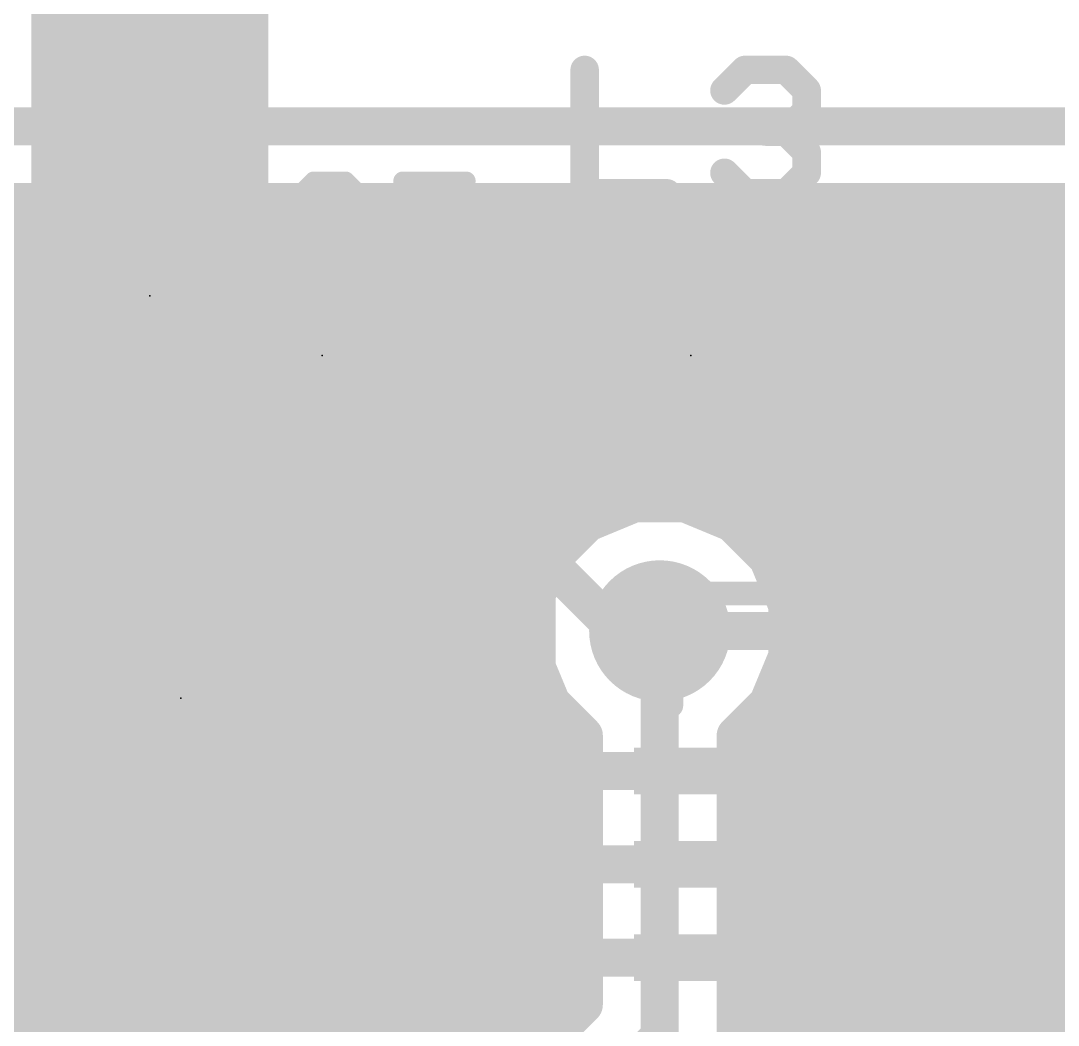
# Model space of a CAD drawing. Extents: x 2.9 to 30.2, y 6.6 to 27.7.
# Drawn here: x 6.74 to 12.29, y 14.62 to 20 of the extents above; entities that cross this region are included whole.
import ezdxf

# ---------------------------------------------------------------- set-up
doc = ezdxf.new("R2010")
doc.units = 0
for name, color, linetype in [('1', 22, 'CONTINUOUS'), ('16', 175, 'CONTINUOUS'), ('18', 82, 'CONTINUOUS'), ('21', 2, 'CONTINUOUS'), ('23', 7, 'CONTINUOUS'), ('25', 253, 'CONTINUOUS')]:
    doc.layers.add(name, color=color, linetype=linetype)

# ---------------------------------------------------------------- blocks, each defined once
blk = doc.blocks.new('RECT')
blk.add_solid([(-0.5, -0.5), (0.5, -0.5), (-0.5, 0.5), (0.5, 0.5)])
blk = doc.blocks.new('RECT560000X560000R10')
at = {"const_width": 0.175}
blk.add_lwpolyline([(1.6625, -1.575), (1.6625, 1.575, 0.4142), (1.575, 1.6625), (-1.575, 1.6625, 0.4142), (-1.6625, 1.575), (-1.6625, -1.575, 0.4142), (-1.575, -1.6625), (1.575, -1.6625, 0.4142)], format="xyb", close=True, dxfattribs=at)
blk.add_solid([(-1.6004, -1.6004), (1.6004, -1.6004), (-1.6004, 1.6004), (1.6004, 1.6004)])
blk = doc.blocks.new('ROUNDV')
at = {"const_width": 0.5}
blk.add_lwpolyline([(0, -0.25, 1), (0, 0.25, 1), (0, -0.25)], format="xyb", dxfattribs=at)

msp = doc.modelspace()

# ---------------------------------------------------------------- linework, layer by layer
at = {"layer": '1'}
for points, const_width in [([(7.4297, 25.1112), (7.4297, 18.5224)], 1.27), ([(7.061, 18.8911), (7.061, 19.402)], 0.2032), ([(7.4297, 18.5224), (7.061, 18.8911)], 0.2032), ([(7.4297, 18.5224), (7.061, 18.1537)], 0.2032), ([(7.061, 18.202), (7.845, 18.202)], 0.2032), ([(7.061, 18.202), (7.061, 18.1537)], 0.2032), ([(8.861, 18.202), (9.818, 18.202)], 0.2032), ([(11.945, 18.202), (10.834, 18.202)], 0.2032), ([(12.0109, 18.1361), (11.945, 18.202)], 0.2032), ([(11.945, 17.9), (11.945, 18.202)], 0.2032), ([(12.192, 17.653), (11.945, 17.9)], 0.2032), ([(12.192, 16.7478), (12.192, 17.653)], 0.2032), ([(7.7072, 17.1441), (7.8858, 17.3226)], 0.2032), ([(9.3383, 17.3226), (7.8858, 17.3226)], 0.2032), ([(9.933, 16.7278), (9.3383, 17.3226)], 0.2032), ([(7.7072, 15.5916), (7.7072, 17.1441)], 0.2032), ([(12.172, 16.7278), (12.192, 16.7478)], 0.2032), ([(10.16, 16.7278), (9.933, 16.7278)], 0.2032), ([(11.172, 16.7278), (10.16, 16.7278)], 0.2032), ([(11.672, 16.7278), (11.672, 14.2986)], 0.2032), ([(9.002, 15.9778), (8.612, 16.3678)], 0.2032), ([(10.422, 15.9778), (9.002, 15.9778)], 0.2032), ([(7.8858, 15.413), (7.7072, 15.5916)], 0.2032), ([(9.4031, 15.4778), (9.3383, 15.413)], 0.2032), ([(10.422, 15.4778), (9.4031, 15.4778)], 0.2032), ([(9.3383, 15.413), (7.8858, 15.413)], 0.2032), ([(10.422, 14.9778), (5.0058, 14.9778)], 0.2032)]:
    msp.add_lwpolyline(points, dxfattribs=dict(at, const_width=const_width))
for points, const_width in [([(7.1118, 19.402, 1), (7.0102, 19.402)], 0.1016), ([(7.0969, 18.927, 1), (7.0251, 18.8552)], 0.1016), ([(7.0102, 18.8911, 1), (7.1118, 18.8911)], 0.1016), ([(7.1122, 18.5224, 1), (7.7472, 18.5224)], 0.635), ([(7.4656, 18.4865, 1), (7.3938, 18.5583)], 0.1016), ([(7.3938, 18.4865, 1), (7.4656, 18.5583)], 0.1016), ([(7.061, 18.2528, 1), (7.061, 18.1512)], 0.1016), ([(7.1118, 18.202, 1), (7.0102, 18.202)], 0.1016), ([(7.845, 18.1512, 1), (7.845, 18.2528)], 0.1016), ([(8.861, 18.2528, 1), (8.861, 18.1512)], 0.1016), ([(9.818, 18.1512, 1), (9.818, 18.2528)], 0.1016), ([(10.834, 18.2528, 1), (10.834, 18.1512)], 0.1016), ([(11.9809, 18.2379, 1), (11.9091, 18.1661)], 0.1016), ([(11.9958, 18.202, 1), (11.8942, 18.202)], 0.1016), ([(11.945, 18.1512, 1), (11.945, 18.2528)], 0.1016), ([(7.0251, 18.1896, 1), (7.0969, 18.1178)], 0.1016), ([(11.975, 18.1002, 1), (12.0468, 18.172)], 0.1016), ([(7.0102, 18.1537, 1), (7.1118, 18.1537)], 0.1016), ([(11.9809, 17.9359, 1), (11.9091, 17.8641)], 0.1016), ([(11.8942, 17.9, 1), (11.9958, 17.9)], 0.1016), ([(12.2428, 17.653, 1), (12.1412, 17.653)], 0.1016), ([(12.1561, 17.6171, 1), (12.2279, 17.6889)], 0.1016), ([(7.8858, 17.3734, 1), (7.8858, 17.2718)], 0.1016), ([(7.9217, 17.2867, 1), (7.8498, 17.3585)], 0.1016), ([(9.3742, 17.3585, 1), (9.3023, 17.2867)], 0.1016), ([(9.3383, 17.2718, 1), (9.3383, 17.3734)], 0.1016), ([(7.758, 17.1441, 1), (7.6564, 17.1441)], 0.1016), ([(7.6713, 17.18, 1), (7.7431, 17.1081)], 0.1016), ([(12.2279, 16.7119, 1), (12.1561, 16.7837)], 0.1016), ([(9.933, 16.7786, 1), (9.933, 16.677)], 0.1016), ([(9.8971, 16.6919, 1), (9.969, 16.7637)], 0.1016), ([(10.16, 16.7786, 1), (10.16, 16.677)], 0.1016), ([(10.16, 16.677, 1), (10.16, 16.7786)], 0.1016), ([(11.172, 16.677, 1), (11.172, 16.7786)], 0.1016), ([(11.7228, 16.7278, 1), (11.6212, 16.7278)], 0.1016), ([(12.1361, 16.7637, 1), (12.2079, 16.6919)], 0.1016), ([(12.1412, 16.7478, 1), (12.2428, 16.7478)], 0.1016), ([(8.6479, 16.4037, 1), (8.5761, 16.3319)], 0.1016), ([(9.002, 16.0286, 1), (9.002, 15.927)], 0.1016), ([(8.9661, 15.9419, 1), (9.0379, 16.0137)], 0.1016), ([(10.422, 15.927, 1), (10.422, 16.0286)], 0.1016), ([(7.7431, 15.6275, 1), (7.6713, 15.5556)], 0.1016), ([(7.6564, 15.5916, 1), (7.758, 15.5916)], 0.1016), ([(9.4031, 15.5286, 1), (9.4031, 15.427)], 0.1016), ([(9.439, 15.4419, 1), (9.3671, 15.5137)], 0.1016), ([(10.422, 15.427, 1), (10.422, 15.5286)], 0.1016), ([(7.8858, 15.4638, 1), (7.8858, 15.3622)], 0.1016), ([(9.3383, 15.3622, 1), (9.3383, 15.4638)], 0.1016), ([(7.8498, 15.3771, 1), (7.9217, 15.4489)], 0.1016), ([(9.3023, 15.4489, 1), (9.3742, 15.3771)], 0.1016), ([(10.422, 14.927, 1), (10.422, 15.0286)], 0.1016)]:
    msp.add_lwpolyline(points, format="xyb", dxfattribs=dict(at, const_width=const_width))
at = {"layer": '16', "const_width": 0.2032}
for points in [[(6.223, 19.431), (15.1103, 19.431)], [(6.3913, 19.0246), (14.6565, 19.0246)], [(6.2643, 18.8976), (14.505, 18.8976)], [(6.2338, 18.6944), (14.3108, 18.6944)], [(6.2338, 18.4912), (14.1551, 18.4912)], [(6.2338, 18.288), (14.0294, 18.288)], [(6.2338, 18.0848), (13.9316, 18.0848)], [(6.2338, 17.8816), (13.8572, 17.8816)], [(6.2338, 17.6784), (13.8017, 17.6784)], [(6.2338, 17.4752), (13.7635, 17.4752)], [(10.0241, 17.4108), (9.7731, 17.3068)], [(10.2959, 17.4108), (10.0241, 17.4108)], [(10.5469, 17.3068), (10.2959, 17.4108)], [(9.7731, 17.3068), (9.581, 17.1147)], [(10.739, 17.1147), (10.5469, 17.3068)], [(6.2338, 17.272), (9.7383, 17.272)], [(10.5817, 17.272), (13.7414, 17.272)], [(6.2338, 17.0688), (9.562, 17.0688)], [(9.581, 17.1147), (9.477, 16.8637)], [(10.843, 16.8637), (10.739, 17.1147)], [(10.758, 17.0688), (16.0274, 17.0688)], [(6.2338, 16.8656), (9.4778, 16.8656)], [(9.477, 16.8637), (9.477, 16.5919)], [(10.8422, 16.8656), (13.7578, 16.8656)], [(10.843, 16.5919), (10.843, 16.8637)], [(10.16, 16.7278), (10.16, 14.5568)], [(6.2338, 16.6624), (9.477, 16.6624)], [(10.843, 16.6624), (13.7901, 16.6624)], [(9.477, 16.5919), (9.581, 16.3409)], [(10.739, 16.3409), (10.843, 16.5919)], [(6.2338, 16.4592), (9.532, 16.4592)], [(10.788, 16.4592), (13.8394, 16.4592)], [(9.581, 16.3409), (9.7536, 16.1683)], [(10.5664, 16.1683), (10.739, 16.3409)], [(6.2338, 16.256), (9.6659, 16.256)], [(10.6541, 16.256), (13.9105, 16.256)], [(9.7536, 16.1683), (9.7536, 14.7251)], [(10.5664, 14.3885), (10.5664, 16.1683)], [(6.2338, 16.0528), (9.7536, 16.0528)], [(10.5664, 16.0528), (14.0049, 16.0528)], [(6.2338, 15.8496), (9.7536, 15.8496)], [(10.5664, 15.8496), (14.1231, 15.8496)], [(6.2338, 15.6464), (9.7536, 15.6464)], [(10.5664, 15.6464), (14.2702, 15.6464)], [(6.2338, 15.4432), (9.7536, 15.4432)], [(10.5664, 15.4432), (14.4542, 15.4432)], [(6.2338, 15.24), (9.7536, 15.24)], [(10.5664, 15.24), (14.6884, 15.24)], [(6.2338, 15.0368), (9.7536, 15.0368)], [(10.5664, 15.0368), (15.0039, 15.0368)], [(6.2338, 14.8336), (9.7536, 14.8336)], [(10.5664, 14.8336), (15.5261, 14.8336)], [(9.7536, 14.7251), (9.5063, 14.4778)], [(6.2338, 14.6304), (9.6589, 14.6304)], [(10.5664, 14.6304), (16.7538, 14.6304)], [(10.16, 14.5568), (9.398, 13.7948)]]:
    msp.add_lwpolyline(points, dxfattribs=at)
at = {"layer": '16', "const_width": 0.1016}
for points in [[(10.0241, 17.4616, 1), (10.0241, 17.36)], [(10.0436, 17.3639, 1), (10.0047, 17.4577)], [(10.3153, 17.4577, 1), (10.2764, 17.3639)], [(10.2959, 17.36, 1), (10.2959, 17.4616)], [(9.7537, 17.3537, 1), (9.7925, 17.2599)], [(9.809, 17.2709, 1), (9.7372, 17.3427)], [(10.5828, 17.3427, 1), (10.511, 17.2709)], [(10.5274, 17.2599, 1), (10.5663, 17.3537)], [(9.7383, 17.2212, 1), (9.7383, 17.3228)], [(10.5817, 17.3228, 1), (10.5817, 17.2212)], [(9.5451, 17.1506, 1), (9.6169, 17.0788)], [(9.6279, 17.0952, 1), (9.534, 17.1341)], [(9.562, 17.018, 1), (9.562, 17.1196)], [(10.7859, 17.1341, 1), (10.6921, 17.0952)], [(10.7031, 17.0788, 1), (10.7749, 17.1506)], [(10.758, 17.1196, 1), (10.758, 17.018)], [(9.5278, 16.8637, 1), (9.4262, 16.8637)], [(9.4778, 16.8148, 1), (9.4778, 16.9164)], [(10.8422, 16.9164, 1), (10.8422, 16.8148)], [(10.8938, 16.8637, 1), (10.7922, 16.8637)], [(9.4301, 16.8831, 1), (9.5239, 16.8442)], [(10.7961, 16.8442, 1), (10.8899, 16.8831)], [(10.2108, 16.7278, 1), (10.1092, 16.7278)], [(9.477, 16.6116, 1), (9.477, 16.7132)], [(10.843, 16.7132, 1), (10.843, 16.6116)], [(9.5239, 16.6114, 1), (9.4301, 16.5725)], [(10.8899, 16.5725, 1), (10.7961, 16.6114)], [(9.4262, 16.5919, 1), (9.5278, 16.5919)], [(10.7922, 16.5919, 1), (10.8938, 16.5919)], [(9.532, 16.4084, 1), (9.532, 16.51)], [(10.788, 16.51, 1), (10.788, 16.4084)], [(9.6169, 16.3768, 1), (9.5451, 16.305)], [(9.534, 16.3215, 1), (9.6279, 16.3603)], [(10.6921, 16.3603, 1), (10.7859, 16.3215)], [(10.7749, 16.305, 1), (10.7031, 16.3768)], [(9.6659, 16.2052, 1), (9.6659, 16.3068)], [(10.6541, 16.3068, 1), (10.6541, 16.2052)], [(9.8044, 16.1683, 1), (9.7028, 16.1683)], [(9.7177, 16.1324, 1), (9.7895, 16.2042)], [(10.6172, 16.1683, 1), (10.5156, 16.1683)], [(10.5305, 16.2042, 1), (10.6023, 16.1324)], [(9.7536, 16.002, 1), (9.7536, 16.1036)], [(10.5664, 16.1036, 1), (10.5664, 16.002)], [(9.7536, 15.7988, 1), (9.7536, 15.9004)], [(10.5664, 15.9004, 1), (10.5664, 15.7988)], [(9.7536, 15.5956, 1), (9.7536, 15.6972)], [(10.5664, 15.6972, 1), (10.5664, 15.5956)], [(9.7536, 15.3924, 1), (9.7536, 15.494)], [(10.5664, 15.494, 1), (10.5664, 15.3924)], [(9.7536, 15.1892, 1), (9.7536, 15.2908)], [(10.5664, 15.2908, 1), (10.5664, 15.1892)], [(9.7536, 14.986, 1), (9.7536, 15.0876)], [(10.5664, 15.0876, 1), (10.5664, 14.986)], [(9.7536, 14.7828, 1), (9.7536, 14.8844)], [(10.5664, 14.8844, 1), (10.5664, 14.7828)], [(9.7895, 14.6892, 1), (9.7177, 14.7611)], [(9.6589, 14.5796, 1), (9.6589, 14.6812)], [(9.7028, 14.7251, 1), (9.8044, 14.7251)], [(10.5664, 14.6812, 1), (10.5664, 14.5796)], [(10.1959, 14.5209, 1), (10.1241, 14.5927)]]:
    msp.add_lwpolyline(points, format="xyb", dxfattribs=at)
at = {"layer": '21'}
for points, const_width in [([(9.2687, 18.7576), (11.3833, 18.7577)], 0.2032), ([(9.2687, 17.6463), (9.2687, 18.7576)], 0.2032), ([(11.3833, 18.7577), (11.3833, 17.6463)], 0.2032), ([(11.3957, 18.7576), (13.5103, 18.7577)], 0.2032), ([(11.3957, 17.6463), (11.3957, 18.7576)], 0.2032), ([(8.353, 18.329), (8.353, 18.075)], 0.2032), ([(11.3833, 17.6463), (9.2687, 17.6463)], 0.2032), ([(13.5103, 17.6463), (11.3957, 17.6463)], 0.2032), ([(5.691, 17.2568), (9.501, 17.2568)], 0.2032), ([(9.501, 17.2568), (9.501, 15.4788)], 0.2032), ([(10.222, 16.3278), (10.222, 16.9278)], 0.127), ([(10.222, 16.9278), (10.822, 16.9278)], 0.127), ([(9.501, 15.4788), (5.691, 15.4788)], 0.2032)]:
    msp.add_lwpolyline(points, dxfattribs=dict(at, const_width=const_width))
for points, const_width in [([(9.3195, 18.7576, 1), (9.2179, 18.7576)], 0.1016), ([(9.2687, 18.8084, 1), (9.2687, 18.7068)], 0.1016), ([(11.4341, 18.7577, 1), (11.3325, 18.7577)], 0.1016), ([(11.4465, 18.7576, 1), (11.3449, 18.7576)], 0.1016), ([(11.3957, 18.8084, 1), (11.3957, 18.7068)], 0.1016), ([(11.3833, 18.7069, 1), (11.3833, 18.8085)], 0.1016), ([(8.4038, 18.329, 1), (8.3022, 18.329)], 0.1016), ([(8.3022, 18.075, 1), (8.4038, 18.075)], 0.1016), ([(9.2687, 17.6971, 1), (9.2687, 17.5955)], 0.1016), ([(11.3957, 17.6971, 1), (11.3957, 17.5955)], 0.1016), ([(11.3833, 17.5955, 1), (11.3833, 17.6971)], 0.1016), ([(9.2179, 17.6463, 1), (9.3195, 17.6463)], 0.1016), ([(11.3325, 17.6463, 1), (11.4341, 17.6463)], 0.1016), ([(11.3449, 17.6463, 1), (11.4465, 17.6463)], 0.1016), ([(9.5518, 17.2568, 1), (9.4502, 17.2568)], 0.1016), ([(9.501, 17.206, 1), (9.501, 17.3076)], 0.1016), ([(10.2538, 16.9278, 1), (10.1903, 16.9278)], 0.0635), ([(10.222, 16.9596, 1), (10.222, 16.8961)], 0.0635), ([(10.822, 16.8961, 1), (10.822, 16.9596)], 0.0635), ([(10.1903, 16.3278, 1), (10.2538, 16.3278)], 0.0635), ([(9.501, 15.428, 1), (9.501, 15.5296)], 0.1016), ([(9.4502, 15.4788, 1), (9.5518, 15.4788)], 0.1016)]:
    msp.add_lwpolyline(points, format="xyb", dxfattribs=dict(at, const_width=const_width))
at = {"layer": '23'}
for p in [(7.4297, 18.5224), (8.353, 18.202), (10.326, 18.202), (7.596, 16.3678)]:
    msp.add_point(p, dxfattribs=at)
at = {"layer": '25'}
for points, const_width in [([(9.7579, 19.7325), (9.7579, 19.0715)], 0.1524), ([(10.5063, 19.6223), (10.6164, 19.7325)], 0.1524), ([(10.6164, 19.7325), (10.8368, 19.7325)], 0.1524), ([(10.8368, 19.7325), (10.9469, 19.6223)], 0.1524), ([(10.9469, 19.6223), (10.9469, 19.5121)], 0.1524), ([(10.9469, 19.5121), (10.8368, 19.402)], 0.1524), ([(10.8368, 19.402), (10.7266, 19.402)], 0.1524), ([(10.8368, 19.402), (10.9469, 19.2918)], 0.1524), ([(10.9469, 19.2918), (10.9469, 19.1817)], 0.1524), ([(10.6164, 19.0715), (10.5063, 19.1817)], 0.1524), ([(10.9469, 19.1817), (10.8368, 19.0715)], 0.1524), ([(8.3075, 19.1375), (8.2228, 19.0528)], 0.1016), ([(8.477, 19.1375), (8.3075, 19.1375)], 0.1016), ([(8.5618, 19.0528), (8.477, 19.1375)], 0.1016), ([(9.1231, 19.1375), (8.7841, 19.1375)], 0.1016), ([(8.7841, 19.1375), (8.7841, 18.8833)], 0.1016), ([(9.7579, 19.0715), (10.1985, 19.0715)], 0.1524), ([(10.8368, 19.0715), (10.6164, 19.0715)], 0.1524), ([(8.2228, 19.0528), (8.2228, 18.7138)], 0.1016), ([(8.7841, 18.8833), (8.9536, 18.9681)], 0.1016), ([(8.9536, 18.9681), (9.0383, 18.9681)], 0.1016), ([(9.0383, 18.9681), (9.1231, 18.8833)], 0.1016), ([(9.1231, 18.8833), (9.1231, 18.7138)], 0.1016), ([(8.2228, 18.7138), (8.3075, 18.6291)], 0.1016), ([(8.477, 18.6291), (8.5618, 18.7138)], 0.1016), ([(8.8688, 18.6291), (8.7841, 18.7138)], 0.1016), ([(9.1231, 18.7138), (9.0383, 18.6291)], 0.1016), ([(8.3075, 18.6291), (8.477, 18.6291)], 0.1016), ([(9.0383, 18.6291), (8.8688, 18.6291)], 0.1016), ([(8.299, 14.6942), (8.299, 15.2789)], 0.127), ([(8.299, 15.2789), (8.5913, 15.2789)], 0.127), ([(8.5913, 15.2789), (8.6888, 15.1814)], 0.127), ([(8.9539, 15.084), (9.1488, 15.2789)], 0.127), ([(9.1488, 15.2789), (9.1488, 14.6942)], 0.127), ([(8.6888, 15.1814), (8.6888, 14.9865)], 0.127), ([(8.6888, 14.9865), (8.5913, 14.8891)], 0.127), ([(8.5913, 14.8891), (8.299, 14.8891)], 0.127), ([(8.4939, 14.8891), (8.6888, 14.6942)], 0.127), ([(8.9539, 14.6942), (9.3437, 14.6942)], 0.127)]:
    msp.add_lwpolyline(points, dxfattribs=dict(at, const_width=const_width))
for points, const_width in [([(9.796, 19.7325, 1), (9.7198, 19.7325)], 0.0762), ([(10.6164, 19.7706, 1), (10.6164, 19.6944)], 0.0762), ([(10.6434, 19.7055, 1), (10.5895, 19.7594)], 0.0762), ([(10.8637, 19.7594, 1), (10.8098, 19.7055)], 0.0762), ([(10.8368, 19.6944, 1), (10.8368, 19.7706)], 0.0762), ([(10.4793, 19.6492, 1), (10.5332, 19.5954)], 0.0762), ([(10.985, 19.6223, 1), (10.9088, 19.6223)], 0.0762), ([(10.92, 19.5954, 1), (10.9739, 19.6492)], 0.0762), ([(10.9739, 19.4852, 1), (10.92, 19.5391)], 0.0762), ([(10.9088, 19.5121, 1), (10.985, 19.5121)], 0.0762), ([(10.7266, 19.4401, 1), (10.7266, 19.3639)], 0.0762), ([(10.8637, 19.4289, 1), (10.8098, 19.375)], 0.0762), ([(10.8098, 19.4289, 1), (10.8637, 19.375)], 0.0762), ([(10.8368, 19.3639, 1), (10.8368, 19.4401)], 0.0762), ([(10.985, 19.2918, 1), (10.9088, 19.2918)], 0.0762), ([(10.92, 19.2649, 1), (10.9739, 19.3188)], 0.0762), ([(10.5332, 19.2086, 1), (10.4793, 19.1547)], 0.0762), ([(10.9739, 19.1547, 1), (10.92, 19.2086)], 0.0762), ([(8.3075, 19.1629, 1), (8.3075, 19.1121)], 0.0508), ([(8.3255, 19.1196, 1), (8.2896, 19.1555)], 0.0508), ([(8.495, 19.1555, 1), (8.4591, 19.1196)], 0.0508), ([(8.477, 19.1121, 1), (8.477, 19.1629)], 0.0508), ([(8.7841, 19.1629, 1), (8.7841, 19.1121)], 0.0508), ([(8.8095, 19.1375, 1), (8.7587, 19.1375)], 0.0508), ([(9.1231, 19.1121, 1), (9.1231, 19.1629)], 0.0508), ([(10.9088, 19.1817, 1), (10.985, 19.1817)], 0.0762), ([(9.7579, 19.1096, 1), (9.7579, 19.0334)], 0.0762), ([(10.1985, 19.0334, 1), (10.1985, 19.1096)], 0.0762), ([(10.6164, 19.1096, 1), (10.6164, 19.0334)], 0.0762), ([(10.5895, 19.0446, 1), (10.6434, 19.0984)], 0.0762), ([(10.8098, 19.0984, 1), (10.8637, 19.0446)], 0.0762), ([(10.8368, 19.0334, 1), (10.8368, 19.1096)], 0.0762), ([(8.2048, 19.0708, 1), (8.2408, 19.0348)], 0.0508), ([(8.2482, 19.0528, 1), (8.1974, 19.0528)], 0.0508), ([(8.5438, 19.0348, 1), (8.5797, 19.0708)], 0.0508), ([(9.7198, 19.0715, 1), (9.796, 19.0715)], 0.0762), ([(8.9536, 18.9935, 1), (8.9536, 18.9427)], 0.0508), ([(8.9649, 18.9453, 1), (8.9422, 18.9908)], 0.0508), ([(9.0563, 18.986, 1), (9.0204, 18.9501)], 0.0508), ([(9.0383, 18.9427, 1), (9.0383, 18.9935)], 0.0508), ([(8.7727, 18.906, 1), (8.7955, 18.8606)], 0.0508), ([(8.7587, 18.8833, 1), (8.8095, 18.8833)], 0.0508), ([(9.1485, 18.8833, 1), (9.0977, 18.8833)], 0.0508), ([(9.1051, 18.8654, 1), (9.141, 18.9013)], 0.0508), ([(8.2408, 18.7318, 1), (8.2048, 18.6959)], 0.0508), ([(8.1974, 18.7138, 1), (8.2482, 18.7138)], 0.0508), ([(8.5797, 18.6959, 1), (8.5438, 18.7318)], 0.0508), ([(8.8021, 18.7318, 1), (8.7661, 18.6959)], 0.0508), ([(9.0977, 18.7138, 1), (9.1485, 18.7138)], 0.0508), ([(9.141, 18.6959, 1), (9.1051, 18.7318)], 0.0508), ([(8.3075, 18.6545, 1), (8.3075, 18.6037)], 0.0508), ([(8.2896, 18.6111, 1), (8.3255, 18.6471)], 0.0508), ([(8.4591, 18.6471, 1), (8.495, 18.6111)], 0.0508), ([(8.477, 18.6037, 1), (8.477, 18.6545)], 0.0508), ([(8.8688, 18.6545, 1), (8.8688, 18.6037)], 0.0508), ([(8.8509, 18.6111, 1), (8.8868, 18.6471)], 0.0508), ([(9.0204, 18.6471, 1), (9.0563, 18.6111)], 0.0508), ([(9.0383, 18.6037, 1), (9.0383, 18.6545)], 0.0508), ([(8.299, 15.3106, 1), (8.299, 15.2471)], 0.0635), ([(8.3308, 15.2789, 1), (8.2673, 15.2789)], 0.0635), ([(8.6138, 15.3013, 1), (8.5689, 15.2564)], 0.0635), ([(8.5913, 15.2471, 1), (8.5913, 15.3106)], 0.0635), ([(9.1805, 15.2789, 1), (9.117, 15.2789)], 0.0635), ([(9.1712, 15.2564, 1), (9.1263, 15.3013)], 0.0635), ([(8.7205, 15.1814, 1), (8.657, 15.1814)], 0.0635), ([(8.6663, 15.159, 1), (8.7112, 15.2039)], 0.0635), ([(8.9314, 15.1064, 1), (8.9763, 15.0615)], 0.0635), ([(8.657, 14.9865, 1), (8.7205, 14.9865)], 0.0635), ([(8.7112, 14.9641, 1), (8.6663, 15.009)], 0.0635), ([(8.299, 14.9208, 1), (8.299, 14.8573)], 0.0635), ([(8.5163, 14.9115, 1), (8.4714, 14.8666)], 0.0635), ([(8.5913, 14.8573, 1), (8.5913, 14.9208)], 0.0635), ([(8.5689, 14.9115, 1), (8.6138, 14.8666)], 0.0635), ([(8.2673, 14.6942, 1), (8.3308, 14.6942)], 0.0635), ([(8.6663, 14.6717, 1), (8.7112, 14.7167)], 0.0635), ([(8.9539, 14.726, 1), (8.9539, 14.6624)], 0.0635), ([(9.117, 14.6942, 1), (9.1805, 14.6942)], 0.0635), ([(9.3437, 14.6624, 1), (9.3437, 14.726)], 0.0635)]:
    msp.add_lwpolyline(points, format="xyb", dxfattribs=dict(at, const_width=const_width))

# ---------------------------------------------------------------- block references
at = {"layer": '1'}
for p, xscale, yscale in [((7.061, 19.402), 0.5, 0.5), ((7.061, 18.202), 0.5, 0.5), ((7.845, 18.202), 0.5, 0.5), ((8.861, 18.202), 0.5, 0.5), ((11.172, 16.7278), 0.25, 0.8), ((11.672, 16.7278), 0.25, 0.8), ((12.172, 16.7278), 0.25, 0.8)]:
    msp.add_blockref('RECT', p, dxfattribs=dict(at, xscale=xscale, yscale=yscale))
for p, xscale, yscale, rotation in [((7.4297, 18.5224), 1.27, 1.27, 270), ((9.818, 18.202), 0.6, 0.6, 180), ((10.834, 18.202), 0.6, 0.6, 180), ((11.945, 18.202), 0.6, 0.6, 180), ((6.58, 16.3678), 1.2, 1.3, 180), ((8.612, 16.3678), 1.2, 1.3, 180), ((10.422, 15.9778), 0.25, 0.8, 90), ((10.422, 15.4778), 0.25, 0.8, 90), ((10.422, 14.9778), 0.25, 0.8, 90)]:
    msp.add_blockref('RECT', p, dxfattribs=dict(at, xscale=xscale, yscale=yscale, rotation=rotation))
at = {"layer": '1', "rotation": 90}
msp.add_blockref('RECT560000X560000R10', (12.922, 14.2278), dxfattribs=at)
at = {"layer": '18'}
for p, xscale, yscale in [((10.16, 16.7278), 0.7564, 0.7564), ((10.16, 16.7278), 0.7564, 0.7564), ((11.6266, 14.2532), 0.8064, 0.8064), ((11.6266, 14.2532), 0.8064, 0.8064)]:
    msp.add_blockref('ROUNDV', p, dxfattribs=dict(at, xscale=xscale, yscale=yscale))

doc.saveas('drawing.dxf')
